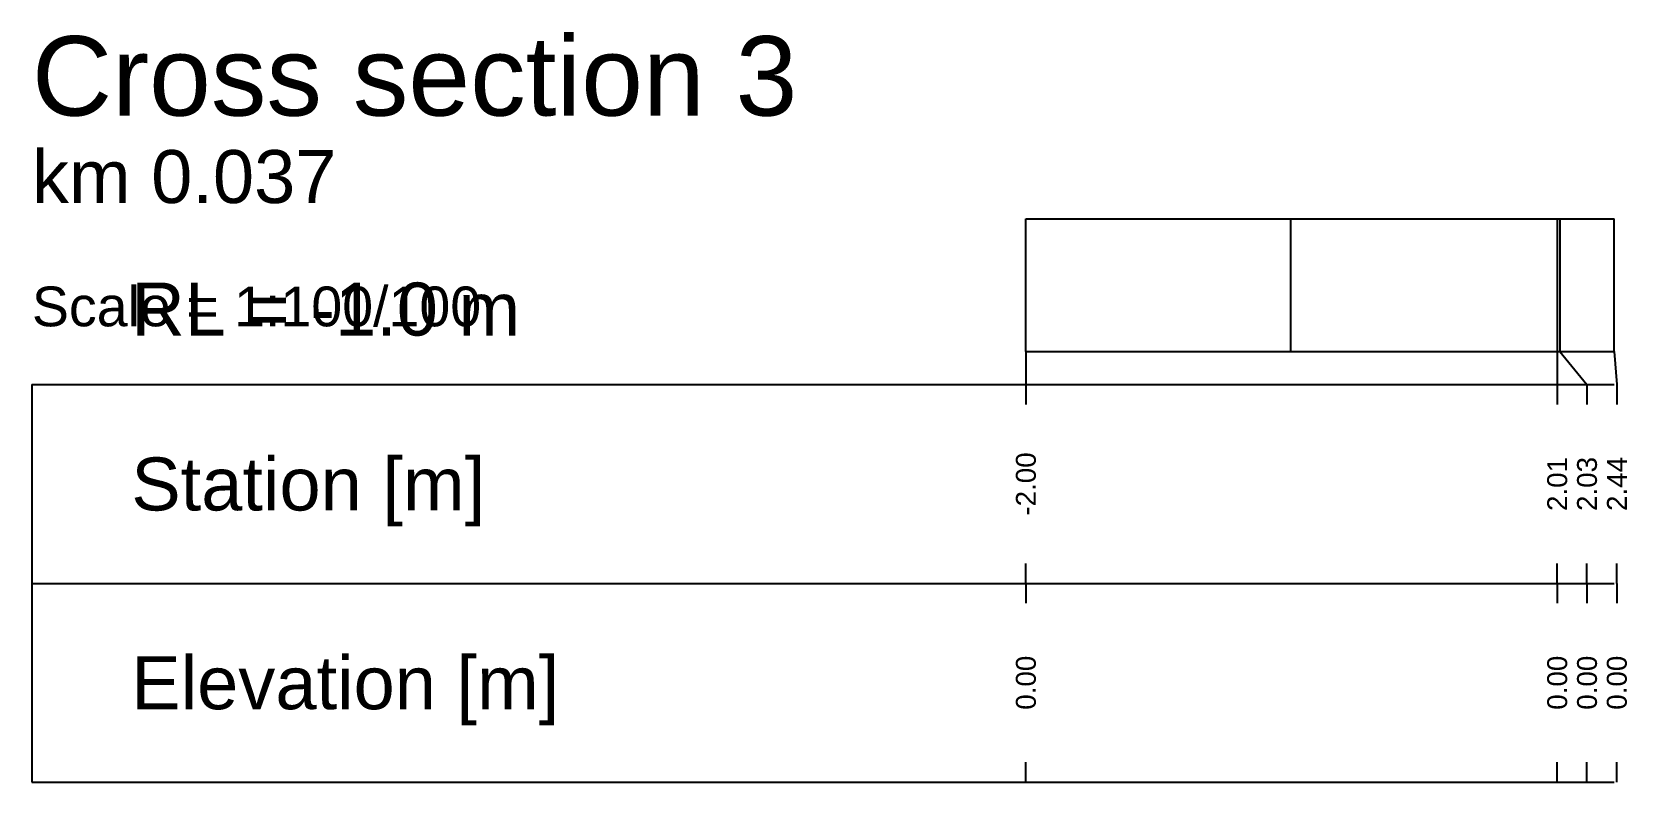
# Model space of a CAD drawing. Header units: millimetres. Extents: x -8 to 40, y -264 to 300.
# Drawn here: x -7.03 to 5.01, y -224.25 to -218.59 of the extents above; entities that cross this region are included whole.
import ezdxf
from ezdxf.enums import TextEntityAlignment as Align

# ---------------------------------------------------------------- set-up
doc = ezdxf.new("R2010")
doc.units = ezdxf.units.MM
doc.styles.get("Standard").update_dxf_attribs({"font": 'arial.ttf'})

msp = doc.modelspace()

# ---------------------------------------------------------------- linework, layer by layer
at = {"layer": 'axis', "color": 1}
msp.add_line((2.469, -221), (2.469, -220), dxfattribs=at)
at = {"layer": 'band'}
for p, q in [((0.47, -221.25), (0.47, -221.4)), ((4.479, -221.25), (4.479, -221.4)), ((4.704, -221.25), (4.704, -221.4)), ((4.929, -221.25), (4.929, -221.4)), ((0.47, -222.75), (0.47, -222.6)), ((4.479, -222.75), (4.479, -222.6)), ((4.704, -222.75), (4.704, -222.6)), ((4.929, -222.75), (4.929, -222.6)), ((0.47, -222.75), (0.47, -222.9)), ((4.479, -222.75), (4.479, -222.9)), ((4.704, -222.75), (4.704, -222.9)), ((4.929, -222.75), (4.929, -222.9)), ((0.47, -224.25), (0.47, -224.1)), ((4.479, -224.25), (4.479, -224.1)), ((4.704, -224.25), (4.704, -224.1)), ((4.929, -224.25), (4.929, -224.1))]:
    msp.add_line(p, q, dxfattribs=at)
at = {"layer": 'frame'}
for p, q in [((0.47, -221), (0.47, -220)), ((4.91, -221), (4.91, -220)), ((0.47, -221), (4.91, -221)), ((-7.03, -221.25), (4.91, -221.25)), ((-7.03, -221.25), (-7.03, -222.75)), ((-7.03, -222.75), (4.91, -222.75)), ((-7.03, -222.75), (-7.03, -224.25)), ((-7.03, -224.25), (4.91, -224.25))]:
    msp.add_line(p, q, dxfattribs=at)
at = {"layer": 'marker', "color": 253}
for p, q in [((4.479, -220), (4.479, -221)), ((4.5, -220), (4.5, -221)), ((0.47, -221), (0.47, -221.25)), ((4.479, -221), (4.479, -221.25)), ((4.5, -221), (4.704, -221.25)), ((4.91, -221), (4.929, -221.25))]:
    msp.add_line(p, q, dxfattribs=at)
at = {"layer": 'profile'}
msp.add_lwpolyline([(0.47, -220), (4.479, -220), (4.5, -220), (4.91, -220)], dxfattribs=at)

# ---------------------------------------------------------------- texts
for s, height, p in [('Cross section 3', 0.6, (-7.03, -219.4)), ('km 0.037', 0.4, (-7.03, -220)), ('Scale = 1:100/100', 0.3, (-7.03, -220.9)), ('RL = -1.0 m', 0.4, (-6.28, -221))]:
    msp.add_text(s, height=height).set_placement(p, align=Align.BOTTOM_LEFT)
for s, p in [('Station [m]', (-6.28, -222)), ('Elevation [m]', (-6.28, -223.5))]:
    msp.add_text(s, height=0.4).set_placement(p, align=Align.MIDDLE_LEFT)
for s, p in [('-2.00', (0.47, -222)), ('2.01', (4.479, -222)), ('2.03', (4.704, -222)), ('2.44', (4.929, -222)), ('0.00', (0.47, -223.5)), ('0.00', (4.479, -223.5)), ('0.00', (4.704, -223.5)), ('0.00', (4.929, -223.5))]:
    msp.add_text(s, height=0.15, rotation=90).set_placement(p, align=Align.MIDDLE)

doc.saveas('drawing.dxf')
